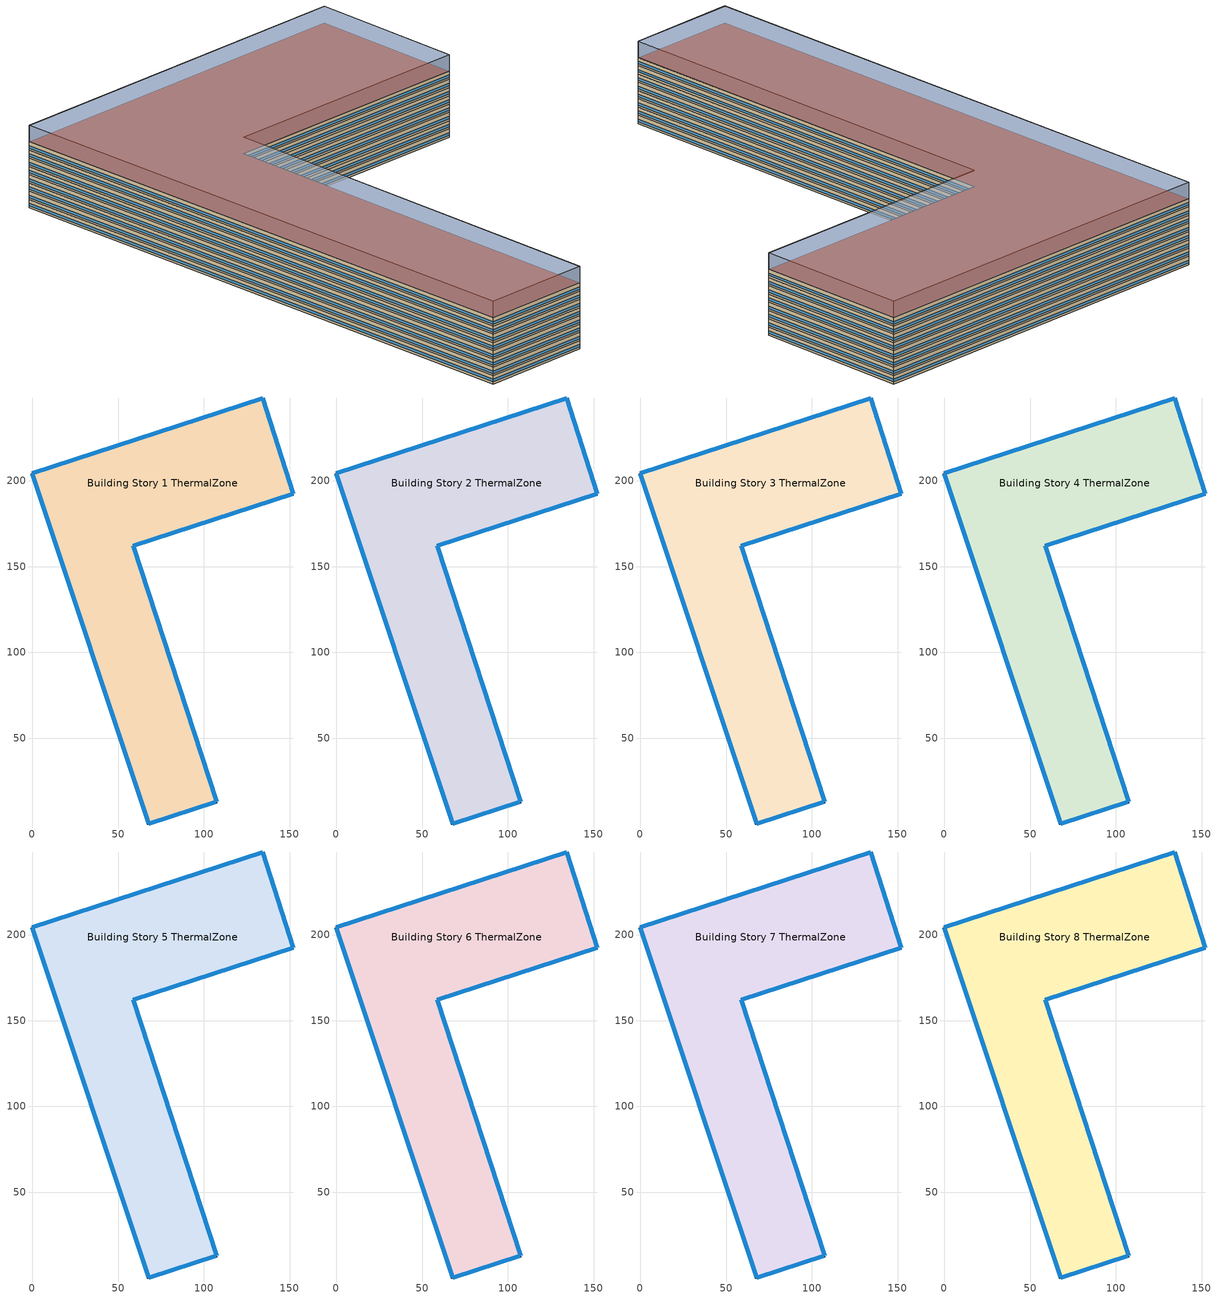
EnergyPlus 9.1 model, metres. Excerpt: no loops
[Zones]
Building Story 1 ThermalZone
 floor ground (Typical Insulated Carpeted 6in Slab Floor): 67.97,0 0,204.25 134.29,248.23 152.15,192.3 58.91,162.21 107.41,12.92 z0
 wall outside (Typical Insulated Exterior Mass Wall R-9.62): 0,204.25 67.97,0 107.41,12.92 58.91,162.21 152.15,192.3 134.29,248.23 0,204.25 z0:3
 window (U 0.57 SHGC 0.49 Dbl Blue 6mm/6mm Air): 0.01,204.22 67.96,0.02 / 134.26,248.22 0.02,204.26 / 152.14,192.33 134.29,248.21 / 58.93,162.22 152.12,192.3 / 107.4,12.94 58.92,162.18 / 68,0.01 107.38,12.91 z0.76:1.66
 ceiling adiabatic (Typical IEAD Roof R-15.87): 107.41,12.92 58.91,162.21 152.15,192.3 134.29,248.23 0,204.25 67.97,0 z3
Building Story 2 ThermalZone
 floor adiabatic (LargeHotel Interior Floor): 67.97,0 0,204.25 134.29,248.23 152.15,192.3 58.91,162.21 107.41,12.92 z3
 wall outside (Typical Insulated Exterior Mass Wall R-9.62): 0,204.25 67.97,0 107.41,12.92 58.91,162.21 152.15,192.3 134.29,248.23 0,204.25 z3:6
 window (U 0.57 SHGC 0.49 Dbl Blue 6mm/6mm Air): 0.01,204.22 67.96,0.02 / 134.26,248.22 0.02,204.26 / 152.14,192.33 134.29,248.21 / 58.93,162.22 152.12,192.3 / 107.4,12.94 58.92,162.18 / 68,0.01 107.38,12.91 z3.76:4.66
 ceiling adiabatic (Typical IEAD Roof R-15.87): 107.41,12.92 58.91,162.21 152.15,192.3 134.29,248.23 0,204.25 67.97,0 z6
Building Story 3 ThermalZone
 floor adiabatic (LargeHotel Interior Floor): 67.97,0 0,204.25 134.29,248.23 152.15,192.3 58.91,162.21 107.41,12.92 z6
 wall outside (Typical Insulated Exterior Mass Wall R-9.62): 0,204.25 67.97,0 107.41,12.92 58.91,162.21 152.15,192.3 134.29,248.23 0,204.25 z6:9
 window (U 0.57 SHGC 0.49 Dbl Blue 6mm/6mm Air): 0.01,204.22 67.96,0.02 / 134.26,248.22 0.02,204.26 / 152.14,192.33 134.29,248.21 / 58.93,162.22 152.12,192.3 / 107.4,12.94 58.92,162.18 / 68,0.01 107.38,12.91 z6.76:7.66
 ceiling adiabatic (Typical IEAD Roof R-15.87): 107.41,12.92 58.91,162.21 152.15,192.3 134.29,248.23 0,204.25 67.97,0 z9
Building Story 4 ThermalZone
 floor adiabatic (LargeHotel Interior Floor): 67.97,0 0,204.25 134.29,248.23 152.15,192.3 58.91,162.21 107.41,12.92 z9
 wall outside (Typical Insulated Exterior Mass Wall R-9.62): 0,204.25 67.97,0 107.41,12.92 58.91,162.21 152.15,192.3 134.29,248.23 0,204.25 z9:12
 window (U 0.57 SHGC 0.49 Dbl Blue 6mm/6mm Air): 0.01,204.22 67.96,0.02 / 134.26,248.22 0.02,204.26 / 152.14,192.33 134.29,248.21 / 58.93,162.22 152.12,192.3 / 107.4,12.94 58.92,162.18 / 68,0.01 107.38,12.91 z9.76:10.66
 ceiling adiabatic (Typical IEAD Roof R-15.87): 107.41,12.92 58.91,162.21 152.15,192.3 134.29,248.23 0,204.25 67.97,0 z12
Building Story 5 ThermalZone
 floor adiabatic (LargeHotel Interior Floor): 67.97,0 0,204.25 134.29,248.23 152.15,192.3 58.91,162.21 107.41,12.92 z12
 wall outside (Typical Insulated Exterior Mass Wall R-9.62): 0,204.25 67.97,0 107.41,12.92 58.91,162.21 152.15,192.3 134.29,248.23 0,204.25 z12:15
 window (U 0.57 SHGC 0.49 Dbl Blue 6mm/6mm Air): 0.01,204.22 67.96,0.02 / 134.26,248.22 0.02,204.26 / 152.14,192.33 134.29,248.21 / 58.93,162.22 152.12,192.3 / 107.4,12.94 58.92,162.18 / 68,0.01 107.38,12.91 z12.76:13.66
 ceiling adiabatic (Typical IEAD Roof R-15.87): 107.41,12.92 58.91,162.21 152.15,192.3 134.29,248.23 0,204.25 67.97,0 z15
Building Story 6 ThermalZone
 floor adiabatic (LargeHotel Interior Floor): 67.97,0 0,204.25 134.29,248.23 152.15,192.3 58.91,162.21 107.41,12.92 z15
 wall outside (Typical Insulated Exterior Mass Wall R-9.62): 0,204.25 67.97,0 107.41,12.92 58.91,162.21 152.15,192.3 134.29,248.23 0,204.25 z15:18
 window (U 0.57 SHGC 0.49 Dbl Blue 6mm/6mm Air): 0.01,204.22 67.96,0.02 / 134.26,248.22 0.02,204.26 / 152.14,192.33 134.29,248.21 / 58.93,162.22 152.12,192.3 / 107.4,12.94 58.92,162.18 / 68,0.01 107.38,12.91 z15.76:16.66
 ceiling adiabatic (Typical IEAD Roof R-15.87): 107.41,12.92 58.91,162.21 152.15,192.3 134.29,248.23 0,204.25 67.97,0 z18
Building Story 7 ThermalZone
 floor adiabatic (LargeHotel Interior Floor): 67.97,0 0,204.25 134.29,248.23 152.15,192.3 58.91,162.21 107.41,12.92 z18
 wall outside (Typical Insulated Exterior Mass Wall R-9.62): 0,204.25 67.97,0 107.41,12.92 58.91,162.21 152.15,192.3 134.29,248.23 0,204.25 z18:21
 window (U 0.57 SHGC 0.49 Dbl Blue 6mm/6mm Air): 0.01,204.22 67.96,0.02 / 134.26,248.22 0.02,204.26 / 152.14,192.33 134.29,248.21 / 58.93,162.22 152.12,192.3 / 107.4,12.94 58.92,162.18 / 68,0.01 107.38,12.91 z18.76:19.66
 ceiling adiabatic (Typical IEAD Roof R-15.87): 107.41,12.92 58.91,162.21 152.15,192.3 134.29,248.23 0,204.25 67.97,0 z21
Building Story 8 ThermalZone
 floor adiabatic (LargeHotel Interior Floor): 67.97,0 0,204.25 134.29,248.23 152.15,192.3 58.91,162.21 107.41,12.92 z21
 wall outside (Typical Insulated Exterior Mass Wall R-9.62): 0,204.25 67.97,0 107.41,12.92 58.91,162.21 152.15,192.3 134.29,248.23 0,204.25 z21:24
 window (U 0.57 SHGC 0.49 Dbl Blue 6mm/6mm Air): 0.01,204.22 67.96,0.02 / 134.26,248.22 0.02,204.26 / 152.14,192.33 134.29,248.21 / 58.93,162.22 152.12,192.3 / 107.4,12.94 58.92,162.18 / 68,0.01 107.38,12.91 z21.76:22.66
 roof outside (Typical IEAD Roof R-15.87): 107.41,12.92 58.91,162.21 152.15,192.3 134.29,248.23 0,204.25 67.97,0 z24
shading: 0,204.25 67.97,0 / 67.97,0 107.41,12.92 / 107.41,12.92 58.91,162.21 / 58.91,162.21 152.15,192.3 / 152.15,192.3 134.29,248.23 / 134.29,248.23 0,204.25 z0:3; 0,204.25 67.97,0 / 67.97,0 107.41,12.92 / 107.41,12.92 58.91,162.21 / 58.91,162.21 152.15,192.3 / 152.15,192.3 134.29,248.23 / 134.29,248.23 0,204.25 z0:18; 0,204.25 67.97,0 / 134.29,248.23 0,204.25 / 152.15,192.3 134.29,248.23 / 58.91,162.21 152.15,192.3 / 107.41,12.92 58.91,162.21 / 67.97,0 107.41,12.92 / 0,204.25 67.97,0 / 67.97,0 107.41,12.92 / 107.41,12.92 58.91,162.21 / 58.91,162.21 152.15,192.3 / 152.15,192.3 134.29,248.23 / 134.29,248.23 0,204.25 z0:9; 152.15,192.3 134.29,248.23 / 134.29,248.23 0,204.25 / 0,204.25 67.97,0 / 67.97,0 107.41,12.92 / 107.41,12.92 58.91,162.21 / 58.91,162.21 152.15,192.3 z0:30; 67.97,0 0,204.25 134.29,248.23 152.15,192.3 58.91,162.21 107.41,12.92 z0; 107.41,12.92 58.91,162.21 152.15,192.3 134.29,248.23 0,204.25 67.97,0 z3; 107.41,12.92 58.91,162.21 152.15,192.3 134.29,248.23 0,204.25 67.97,0 z18; 67.97,0 0,204.25 134.29,248.23 152.15,192.3 58.91,162.21 107.41,12.92 z0; 67.97,0 0,204.25 134.29,248.23 152.15,192.3 58.91,162.21 107.41,12.92 z0; 107.41,12.92 58.91,162.21 152.15,192.3 134.29,248.23 0,204.25 67.97,0 z9; 67.97,0 0,204.25 134.29,248.23 152.15,192.3 58.91,162.21 107.41,12.92 z0; 107.41,12.92 58.91,162.21 152.15,192.3 134.29,248.23 0,204.25 67.97,0 z9; 107.41,12.92 58.91,162.21 152.15,192.3 134.29,248.23 0,204.25 67.97,0 z30; 67.97,0 0,204.25 134.29,248.23 152.15,192.3 58.91,162.21 107.41,12.92 z0
[Building]
Mixed use 2: Terrain=City
[Site:Location]
Buffalo Niagara Intl Ap_NY_USA: Latitude {deg}=42.8177; Longitude {deg}=-78.8525; Time Zone {hr}=-5; Elevation {m}=215
[Site:GroundTemperature:BuildingSurface]
19.74, 19.69, 19.85, 20.06, 20.27, 20.46, 20.61, 20.65, 20.6, 20.38, 20.19, 19.9
[Site:WaterMainsTemperature]
Calculation Method=Correlation; Annual Average Outdoor Air Temperature {C}=8.96667; Maximum Difference In Monthly Average Outdoor Air Temperatures {deltaC}=26.2
[SizingPeriod:DesignDay] Day of Month=21; Dry-Bulb Temperature Range Modifier Type=DefaultMultipliers; Humidity Condition Type=Wetbulb; Barometric Pressure {Pa}=98769; Rain Indicator=No; Snow Indicator=No; Daylight Saving Time Indicator=No
Name | Month | Day Type | Maximum Dry-Bulb Temperature {C} | Daily Dry-Bulb Temperature Range {deltaC} | Wetbulb or DewPoint at Maximum Dry-Bulb {C} | Wind Speed {m/s} | Wind Direction {deg} | Solar Model Indicator | ASHRAE Clear Sky Optical Depth for Beam Irradiance (taub) | ASHRAE Clear Sky Optical Depth for Diffuse Irradiance (taud) | Sky Clearness
Buffalo Niagara Intl Ap Ann Clg .4% Condns DB=>MWB | 7 | SummerDesignDay | 30.3 | 9.3 | 21.8 | 5.7 | 240 | ASHRAETau | 0.462 | 2.001
Buffalo Niagara Intl Ap Ann Clg .4% Condns WB=>MDB | 7 | SummerDesignDay | 27.8 | 9.3 | 23.8 | 5.7 | 240 | ASHRAETau | 0.462 | 2.001
Buffalo Niagara Intl Ap Ann Htg 99.6% Condns DB | 1 | WinterDesignDay | -16.3 | 0 | -16.3 | 5.1 | 270 | ASHRAEClearSky |  |  | 0
[Material] Thermal Absorptance=0.9
Name | Roughness | Thickness {m} | Conductivity {W/m-K} | Density {kg/m3} | Specific Heat {J/kg-K} | Solar Absorptance | Visible Absorptance
1/2IN Gypsum | Smooth | 0.0127 | 0.16 | 784.9 | 830 | 0.4 | 0.4
100mm Normalweight concrete floor | MediumRough | 0.1016 | 2.31045 | 2322 | 832.557 | 0 | 0
1IN Stucco | Smooth | 0.0253 | 0.6918 | 1858 | 837 | 0.7 | 0.92
6 in. Normalweight Concrete Floor | MediumRough | 0.1524 | 2.31 | 2322 | 832 | 0.7 | 0.7
8IN CONCRETE HW RefBldg | Rough | 0.2032 | 1.311 | 2240 | 836.8 | 0.7 | 0.7
Metal Roof Surface | Smooth | 0.0008 | 45.28 | 7824 | 500 | 0.7 | 0.7
Roof Membrane | VeryRough | 0.0095 | 0.16 | 1121.29 | 1460 | 0.7 | 0.7
[Material:NoMass] Roughness=Smooth; Thermal Absorptance=0.9; Solar Absorptance=0.7
Name | Thermal Resistance {m2-K/W} | Visible Absorptance
CP02 CARPET PAD; Typical Carpet Pad | 0.21648 | 0.8
Nonres_Floor_Insulation | 2.88292 | 0.7
Typical Insulation R-14.76 | 2.59864 | 0.7
Typical Insulation R-7.23 | 1.27273 | 0.7
[WindowMaterial:Gas]
AIR 6MM: Gas Type=Air; Thickness {m}=0.0063
[WindowMaterial:Glazing] Optical Data Type=SpectralAverage; Thickness {m}=0.006; Infrared Transmittance at Normal Incidence=0; Front Side Infrared Hemispherical Emissivity=0.84; Back Side Infrared Hemispherical Emissivity=0.84; Conductivity {W/m-K}=0.9; Dirt Correction Factor for Solar and Visible Transmittance=1; Solar Diffusing=No
Name | Solar Transmittance at Normal Incidence | Front Side Solar Reflectance at Normal Incidence | Back Side Solar Reflectance at Normal Incidence | Visible Transmittance at Normal Incidence | Front Side Visible Reflectance at Normal Incidence | Back Side Visible Reflectance at Normal Incidence
BLUE 6MM | 0.48 | 0.05 | 0.05 | 0.57 | 0.06 | 0.06
CLEAR 6MM | 0.775 | 0.071 | 0.071 | 0.881 | 0.08 | 0.08
[Construction]
LargeHotel Interior Floor: Nonres_Floor_Insulation, 100mm Normalweight concrete floor, CP02 CARPET PAD
Typical IEAD Roof R-15.87: Roof Membrane, Typical Insulation R-14.76, Metal Roof Surface
Typical Insulated Carpeted 6in Slab Floor: 6 in. Normalweight Concrete Floor, Typical Carpet Pad
Typical Insulated Exterior Mass Wall R-9.62: 1IN Stucco, 8IN CONCRETE HW RefBldg, Typical Insulation R-7.23, 1/2IN Gypsum
U 0.57 SHGC 0.49 Dbl Blue 6mm/6mm Air: BLUE 6MM, AIR 6MM, CLEAR 6MM
[Zone]
Building Story 1 ThermalZone; Building Story 2 ThermalZone; Building Story 3 ThermalZone; Building Story 4 ThermalZone; Building Story 5 ThermalZone; Building Story 6 ThermalZone; Building Story 7 ThermalZone; Building Story 8 ThermalZone
[AvailabilityManager:NightCycle] Applicability Schedule=Always On Discrete; Fan Schedule=Always On Discrete; Control Type=CycleOnAny; Thermostat Tolerance {deltaC}=1; Cycling Run Time Control Type=FixedRunTime; Cycling Run Time {s}=1800
Availability Manager Night Cycle 1; Availability Manager Night Cycle 2; Availability Manager Night Cycle 3; Availability Manager Night Cycle 4; Availability Manager Night Cycle 5; Availability Manager Night Cycle 6
[AvailabilityManager:Scheduled] Schedule=Always On Discrete
1 Zone VAV OA System Availability Manager; 1 Zone VAV 1 OA System Availability Manager; 1 Zone VAV 2 OA System Availability Manager; 1 Zone VAV 3 OA System Availability Manager; 1 Zone VAV 4 OA System Availability Manager; 1 Zone VAV 5 OA System Availability Manager
[Exterior:Lights] Control Option=AstronomicalClock
Name | Schedule | Design Level {W}
Building Facades | Schedule Ruleset 1 | 3997.47
Entry Canopies | Always On Discrete | 2025
Main Entries | Always On Discrete | 575.2728
Other Doors | Always On Discrete | 4659.07
Parking Areas and Drives | Always On Discrete | 379305
[Fan:ZoneExhaust] Fan Total Efficiency=0.1595; Pressure Rise {Pa}=124.544; System Availability Manager Coupling Mode=Decoupled
Name | Availability Schedule | Maximum Flow Rate {m3/s} | Flow Fraction Schedule
Zone FullServiceRestaurant Kitchen A  - Story Mid Exhaust Fan; Zone FullServiceRestaurant Kitchen C  - Story Mid Exhaust Fan | RestaurantSitDown Kitchen_Exhaust_SCH | 0.708873 | RestaurantSitDown Kitchen_Exhaust_SCH
Zone FullServiceRestaurant Kitchen A  - Story Mid2 Exhaust Fan; Zone FullServiceRestaurant Kitchen C  - Story Mid2 Exhaust Fan | RestaurantSitDown Kitchen_Exhaust_SCH | 1.37838 | RestaurantSitDown Kitchen_Exhaust_SCH
Zone FullServiceRestaurant Kitchen A end_b - Story Mid2 Exhaust Fan; Zone FullServiceRestaurant Kitchen C end_b - Story Mid2 Exhaust Fan | RestaurantSitDown Kitchen_Exhaust_SCH | 0.0743317 | RestaurantSitDown Kitchen_Exhaust_SCH
Zone FullServiceRestaurant Kitchen B  - Story Mid Exhaust Fan | RestaurantSitDown Kitchen_Exhaust_SCH | 8.02792 | RestaurantSitDown Kitchen_Exhaust_SCH
Zone FullServiceRestaurant Kitchen B  - Story Mid2 Exhaust Fan | RestaurantSitDown Kitchen_Exhaust_SCH | 15.6101 | RestaurantSitDown Kitchen_Exhaust_SCH
Zone FullServiceRestaurant Kitchen B end_b - Story Mid2 Exhaust Fan | RestaurantSitDown Kitchen_Exhaust_SCH | 0.8418 | RestaurantSitDown Kitchen_Exhaust_SCH
Zone LargeHotel Kitchen A  - Story Ground Exhaust Fan; Zone LargeHotel Kitchen C  - Story Ground Exhaust Fan | HotelLarge Kitchen_Exhaust_SCH | 0.122272 | HotelLarge Kitchen_Exhaust_SCH
Zone LargeHotel Kitchen B  - Story Ground Exhaust Fan | HotelLarge Kitchen_Exhaust_SCH | 1.38472 | HotelLarge Kitchen_Exhaust_SCH
[EnergyManagementSystem:Sensor] Output:Variable or Output:Meter Index Key=Environment; Output:Variable or Output:Meter=Site Mains Water Temperature
Mains_Water_Temp_Sen; Mains_Water_Temp_Sen_1
[EnergyManagementSystem:Actuator] Actuated Component Type=Schedule:Constant; Actuated Component Control Type=Schedule Value
Name | Actuated Component Unique
Mains_Water_Temp_Act | Mains Water Temperature
Mains_Water_Temp_Act_1 | Mains Water Temperature 1
[EnergyManagementSystem:Program]
Mains_Water_Prg: SET Mains_Water_Temp_Act = Mains_Water_Temp_Sen
Mains_Water_Prg_1: SET Mains_Water_Temp_Act_1 = Mains_Water_Temp_Sen_1
[EnergyManagementSystem:ProgramCallingManager]
Mains_Water_Prg_Mgr: BeginTimestepBeforePredictor; Mains_Water_Prg
Mains_Water_Prg_Mgr 1: BeginTimestepBeforePredictor; Mains_Water_Prg_1
[Schedule:Day:Interval]
HotelLarge Kitchen_Exhaust_SCH Default; HotelLarge Kitchen_Exhaust_SCH Summer Design Day; HotelLarge Kitchen_Exhaust_SCH Winter Design Day: No, 07:00, 0, 24:00, 1
RestaurantSitDown Kitchen_Exhaust_SCH Default; RestaurantSitDown Kitchen_Exhaust_SCH Default|WntrDsn|SmrDsn|Sun|Wkdy Day; RestaurantSitDown Kitchen_Exhaust_SCH Summer Design Day; RestaurantSitDown Kitchen_Exhaust_SCH Winter Design Day: No, 05:00, 0, 24:00, 1
Schedule Day 83: No, 06:00, 0, 24:00, 1
[Schedule:Week:Daily]
HotelLarge Kitchen_Exhaust_SCH Week Rule - Jan1-Dec31: HotelLarge Kitchen_Exhaust_SCH Default, HotelLarge Kitchen_Exhaust_SCH Default, HotelLarge Kitchen_Exhaust_SCH Default, HotelLarge Kitchen_Exhaust_SCH Default, HotelLarge Kitchen_Exhaust_SCH Default, HotelLarge Kitchen_Exhaust_SCH Default, HotelLarge Kitchen_Exhaust_SCH Default, HotelLarge Kitchen_Exhaust_SCH Default, HotelLarge Kitchen_Exhaust_SCH Summer Design Day, HotelLarge Kitchen_Exhaust_SCH Winter Design Day, HotelLarge Kitchen_Exhaust_SCH Default, HotelLarge Kitchen_Exhaust_SCH Default
RestaurantSitDown Kitchen_Exhaust_SCH Week Rule - Jan1-Jan6: RestaurantSitDown Kitchen_Exhaust_SCH Default, RestaurantSitDown Kitchen_Exhaust_SCH Default|WntrDsn|SmrDsn|Sun|Wkdy Day, RestaurantSitDown Kitchen_Exhaust_SCH Default|WntrDsn|SmrDsn|Sun|Wkdy Day, RestaurantSitDown Kitchen_Exhaust_SCH Default|WntrDsn|SmrDsn|Sun|Wkdy Day, RestaurantSitDown Kitchen_Exhaust_SCH Default|WntrDsn|SmrDsn|Sun|Wkdy Day, RestaurantSitDown Kitchen_Exhaust_SCH Default|WntrDsn|SmrDsn|Sun|Wkdy Day, RestaurantSitDown Kitchen_Exhaust_SCH Default, RestaurantSitDown Kitchen_Exhaust_SCH Default, RestaurantSitDown Kitchen_Exhaust_SCH Summer Design Day, RestaurantSitDown Kitchen_Exhaust_SCH Winter Design Day, RestaurantSitDown Kitchen_Exhaust_SCH Default, RestaurantSitDown Kitchen_Exhaust_SCH Default
RestaurantSitDown Kitchen_Exhaust_SCH Week Rule - Jan7-Dec31: RestaurantSitDown Kitchen_Exhaust_SCH Default|WntrDsn|SmrDsn|Sun|Wkdy Day, RestaurantSitDown Kitchen_Exhaust_SCH Default|WntrDsn|SmrDsn|Sun|Wkdy Day, RestaurantSitDown Kitchen_Exhaust_SCH Default|WntrDsn|SmrDsn|Sun|Wkdy Day, RestaurantSitDown Kitchen_Exhaust_SCH Default|WntrDsn|SmrDsn|Sun|Wkdy Day, RestaurantSitDown Kitchen_Exhaust_SCH Default|WntrDsn|SmrDsn|Sun|Wkdy Day, RestaurantSitDown Kitchen_Exhaust_SCH Default|WntrDsn|SmrDsn|Sun|Wkdy Day, RestaurantSitDown Kitchen_Exhaust_SCH Default, RestaurantSitDown Kitchen_Exhaust_SCH Default, RestaurantSitDown Kitchen_Exhaust_SCH Summer Design Day, RestaurantSitDown Kitchen_Exhaust_SCH Winter Design Day, RestaurantSitDown Kitchen_Exhaust_SCH Default, RestaurantSitDown Kitchen_Exhaust_SCH Default
Schedule Ruleset 1 Week Rule - Jan1-Dec31: Schedule Day 83, Schedule Day 83, Schedule Day 83, Schedule Day 83, Schedule Day 83, Schedule Day 83, Schedule Day 83, Schedule Day 83, Schedule Day 83, Schedule Day 83, Schedule Day 83, Schedule Day 83
[Schedule:Year]
HotelLarge Kitchen_Exhaust_SCH: HotelLarge Kitchen_Exhaust_SCH Week Rule - Jan1-Dec31, 1, 1, 12, 31
RestaurantSitDown Kitchen_Exhaust_SCH: RestaurantSitDown Kitchen_Exhaust_SCH Week Rule - Jan1-Jan6, 1, 1, 1, 6, RestaurantSitDown Kitchen_Exhaust_SCH Week Rule - Jan7-Dec31, 1, 7, 12, 31
Schedule Ruleset 1: Schedule Ruleset 1 Week Rule - Jan1-Dec31, 1, 1, 12, 31
[Schedule:Constant]
Name | Hourly Value
Always On Discrete | 1
Mains Water Temperature; Mains Water Temperature 1 | 10
